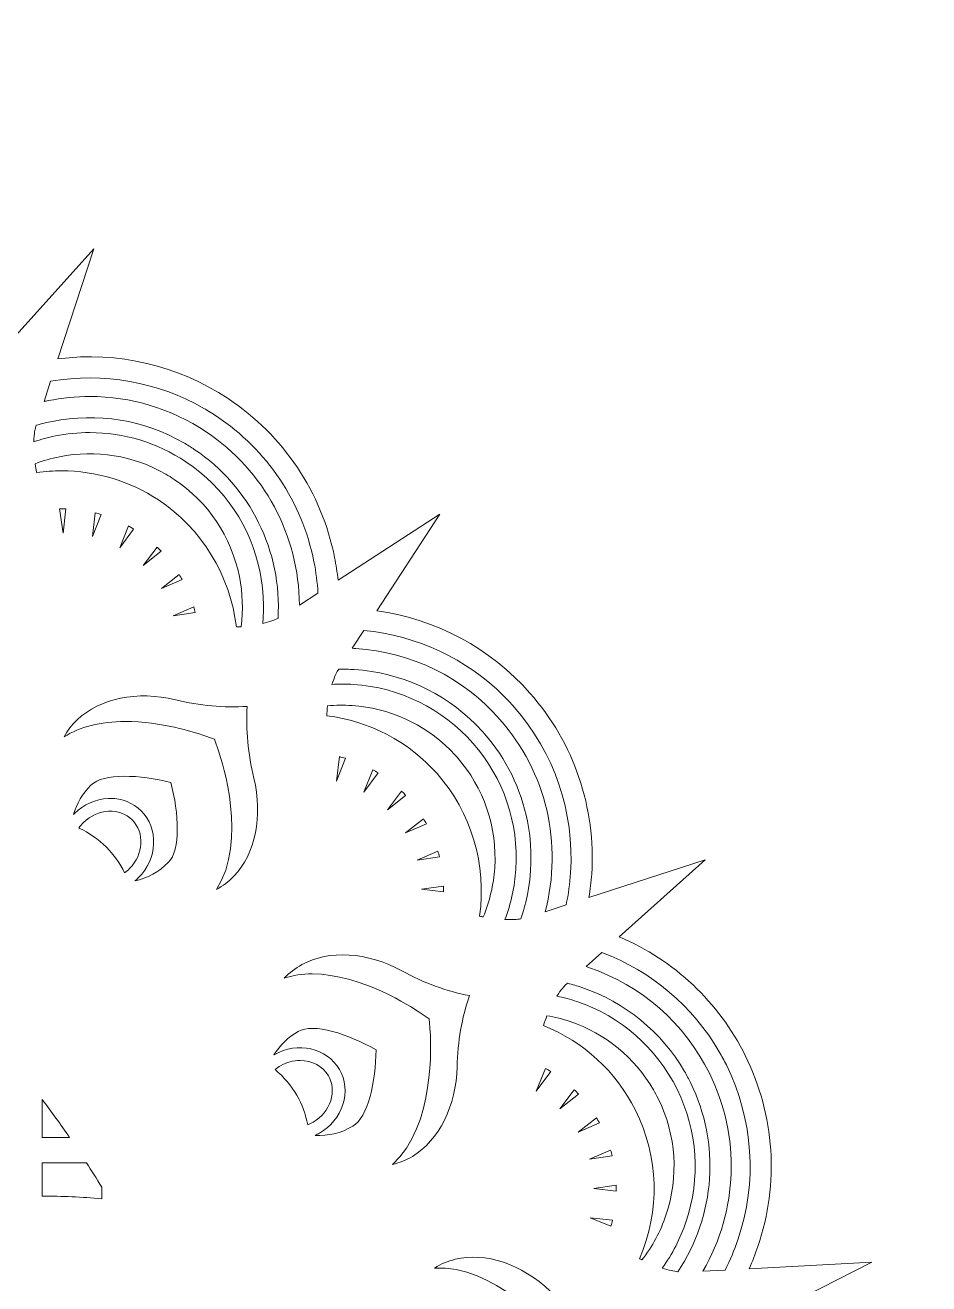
# Model space of a CAD drawing. Header units: millimetres. Extents: x 146 to 1170, y -927 to -143.
# Drawn here: x 857.5 to 960.5, y -689.3 to -545.6 of the extents above; entities that cross this region are included whole.
import ezdxf

# ---------------------------------------------------------------- set-up
doc = ezdxf.new("R2010")
doc.units = ezdxf.units.MM
doc.header["$MEASUREMENT"] = 0
doc.layers.add('Layer 1', color=7, linetype='Continuous')

msp = doc.modelspace()

# ---------------------------------------------------------------- linework, layer by layer
at = {"layer": 'Layer 1', "lineweight": 0}
for points, knots in [([(941.37, -778.97), (942.15, -778.41), (942.88, -777.83), (943.56, -777.23), (949.28, -772.21), (952.7, -765.25), (953.19, -757.65), (953.63, -750.92), (951.66, -744.26), (947.64, -738.84), (947.64, -738.84), (960.55, -736.11), (960.55, -736.11), (960.55, -736.11), (946.72, -733.18), (946.72, -733.18), (947.32, -732.45), (947.88, -731.7), (948.38, -730.95), (952.6, -724.62), (954.11, -717.01), (952.62, -709.54), (951.29, -702.91), (947.64, -696.97), (942.33, -692.77), (942.33, -692.77), (954.05, -686.81), (954.05, -686.81), (954.05, -686.81), (940.05, -687.55), (940.05, -687.55), (940.43, -686.7), (940.77, -685.84), (941.05, -685), (943.5, -677.79), (942.98, -670.05), (939.61, -663.22), (936.6, -657.13), (931.51, -652.33), (925.24, -649.66), (925.24, -649.66), (935.02, -640.86), (935.02, -640.86), (935.02, -640.86), (921.78, -645.18), (921.78, -645.18), (921.93, -644.27), (922.03, -643.37), (922.09, -642.51), (922.58, -634.91), (920.08, -627.57), (915.05, -621.85), (910.54, -616.72), (904.35, -613.39), (897.57, -612.45), (897.57, -612.45), (904.75, -601.41), (904.75, -601.41), (904.75, -601.41), (893.16, -608.95), (893.16, -608.95), (893.06, -608.06), (892.93, -607.2), (892.77, -606.38), (891.28, -598.91), (886.96, -592.47), (880.62, -588.24), (874.91, -584.43), (868.03, -582.82), (861.2, -583.7), (861.2, -583.7), (865.3, -571.13), (865.3, -571.13), (865.3, -571.13), (856.1, -581.36), (856.1, -581.36), (855.79, -580.56), (855.45, -579.79), (855.1, -579.07), (851.72, -572.24), (845.89, -567.13), (838.67, -564.69), (832.13, -562.47), (825.04, -562.72), (818.65, -565.36), (818.65, -565.36), (819.35, -552.1), (819.35, -552.1), (819.35, -552.1), (813.15, -564.31), (813.15, -564.31), (812.66, -563.64), (812.15, -563.01), (811.64, -562.43), (806.61, -556.71), (799.66, -553.29), (792.05, -552.8), (785.13, -552.35), (778.32, -554.44), (772.81, -558.68), (772.81, -558.68), (770.05, -545.61), (770.05, -545.61), (770.05, -545.61), (767.22, -558.97), (767.22, -558.97), (766.61, -558.48), (765.98, -558.03), (765.36, -557.61), (759.02, -553.39), (751.42, -551.88), (743.95, -553.37), (737.12, -554.74), (731.06, -558.54), (726.84, -564.1), (726.84, -564.1), (720.74, -552.1), (720.74, -552.1), (720.74, -552.1), (721.47, -565.72), (721.47, -565.72), (720.78, -565.43), (720.09, -565.17), (719.41, -564.94), (712.19, -562.5), (704.46, -563.01), (697.63, -566.39), (691.37, -569.48), (686.49, -574.74), (683.86, -581.22), (683.86, -581.22), (674.8, -571.14), (674.8, -571.14), (674.8, -571.14), (679.03, -584.12), (679.03, -584.12), (678.33, -584.02), (677.62, -583.95), (676.92, -583.9), (669.32, -583.41), (661.98, -585.91), (656.26, -590.94), (651, -595.56), (647.65, -601.91), (646.8, -608.86), (646.8, -608.86), (635.34, -601.41), (635.34, -601.41), (635.34, -601.41), (642.81, -612.89), (642.81, -612.89), (642.14, -612.98), (641.46, -613.09), (640.79, -613.22), (633.32, -614.71), (626.88, -619.03), (622.65, -625.37), (618.77, -631.18), (617.18, -638.19), (618.15, -645.12), (618.15, -645.12), (605.07, -640.86), (605.07, -640.86), (605.07, -640.86), (615.31, -650.06), (615.31, -650.06), (614.68, -650.32), (614.07, -650.6), (613.47, -650.89), (606.65, -654.27), (601.54, -660.1), (599.1, -667.32), (596.86, -673.93), (597.13, -681.1), (599.85, -687.54), (599.85, -687.54), (586.04, -686.81), (586.04, -686.81), (586.04, -686.81), (598.39, -693.08), (598.39, -693.08), (597.85, -693.49), (597.34, -693.91), (596.84, -694.35), (591.12, -699.38), (587.7, -706.33), (587.2, -713.94), (586.75, -720.89), (588.86, -727.72), (593.14, -733.23), (593.14, -733.23), (579.55, -736.11), (579.55, -736.11), (579.55, -736.11), (593.19, -739), (593.19, -739), (592.78, -739.53), (592.39, -740.08), (592.02, -740.63), (587.8, -746.97), (586.29, -754.57), (587.78, -762.04), (589.14, -768.85), (592.92, -774.89), (598.45, -779.1), (598.45, -779.1), (586.04, -785.42), (586.04, -785.42), (586.04, -785.42), (600.07, -784.67), (600.07, -784.67), (599.8, -785.3), (599.56, -785.94), (599.35, -786.58), (596.9, -793.8), (597.42, -801.53), (600.79, -808.36), (603.85, -814.55), (609.04, -819.39), (615.44, -822.04), (615.44, -822.04), (605.07, -831.36), (605.07, -831.36), (605.07, -831.36), (618.52, -826.98), (618.52, -826.98), (618.43, -827.68), (618.36, -828.38), (618.31, -829.07), (617.82, -836.67), (620.32, -844.01), (625.35, -849.73), (629.88, -854.89), (636.11, -858.22), (642.94, -859.15), (642.94, -859.15), (635.34, -870.81), (635.34, -870.81), (635.34, -870.81), (647.28, -863.05), (647.28, -863.05), (647.37, -863.78), (647.49, -864.5), (647.63, -865.2), (649.12, -872.67), (653.44, -879.12), (659.77, -883.34), (665.46, -887.13), (672.3, -888.75), (679.09, -887.9), (679.09, -887.9), (674.8, -901.09), (674.8, -901.09), (674.8, -901.09), (684.37, -890.43), (684.37, -890.43), (684.66, -891.16), (684.97, -891.85), (685.3, -892.52), (688.68, -899.35), (694.51, -904.45), (701.73, -906.89), (708.16, -909.07), (715.16, -908.87), (721.48, -906.33), (721.48, -906.33), (720.74, -920.12), (720.74, -920.12), (720.74, -920.12), (727.26, -907.3), (727.26, -907.3), (727.75, -907.95), (728.25, -908.58), (728.76, -909.15), (733.79, -914.87), (740.74, -918.3), (748.34, -918.79), (755.09, -919.22), (761.78, -917.24), (767.21, -913.19), (767.21, -913.19), (770.05, -926.61), (770.05, -926.61), (770.05, -926.61), (773.03, -912.5), (773.03, -912.5), (773.7, -913.03), (774.37, -913.52), (775.04, -913.97), (781.38, -918.19), (788.98, -919.7), (796.45, -918.21), (803.06, -916.89), (808.98, -913.26), (813.18, -907.97), (813.18, -907.97), (819.35, -920.12), (819.35, -920.12), (819.35, -920.12), (818.58, -905.7), (818.58, -905.7), (819.4, -906.06), (820.2, -906.38), (820.99, -906.64), (828.2, -909.09), (835.94, -908.57), (842.77, -905.2), (848.79, -902.22), (853.56, -897.2), (856.25, -891.02), (856.25, -891.02), (865.3, -901.09), (865.3, -901.09), (865.3, -901.09), (860.83, -887.38), (860.83, -887.38), (861.73, -887.52), (862.62, -887.62), (863.48, -887.68), (871.08, -888.17), (878.42, -885.67), (884.14, -880.64), (889.18, -876.22), (892.49, -870.14), (893.49, -863.49), (893.49, -863.49), (904.75, -870.81), (904.75, -870.81), (904.75, -870.81), (896.91, -858.76), (896.91, -858.76), (897.84, -858.67), (898.75, -858.53), (899.61, -858.36), (907.08, -856.87), (913.52, -852.55), (917.75, -846.22), (921.47, -840.63), (923.1, -833.91), (922.35, -827.23), (922.35, -827.23), (935.03, -831.36), (935.03, -831.36), (935.03, -831.36), (924.38, -821.79), (924.38, -821.79), (925.27, -821.46), (926.12, -821.09), (926.92, -820.69), (933.75, -817.31), (938.86, -811.48), (941.3, -804.26), (943.46, -797.9), (943.28, -790.97), (940.82, -784.71), (940.82, -784.71), (954.05, -785.42), (954.05, -785.42), (954.05, -785.42), (941.37, -778.97), (941.37, -778.97)], [0, 0, 0, 0, 1, 1, 1, 2, 2, 2, 3, 3, 3, 4, 4, 4, 5, 5, 5, 6, 6, 6, 7, 7, 7, 8, 8, 8, 9, 9, 9, 10, 10, 10, 11, 11, 11, 12, 12, 12, 13, 13, 13, 14, 14, 14, 15, 15, 15, 16, 16, 16, 17, 17, 17, 18, 18, 18, 19, 19, 19, 20, 20, 20, 21, 21, 21, 22, 22, 22, 23, 23, 23, 24, 24, 24, 25, 25, 25, 26, 26, 26, 27, 27, 27, 28, 28, 28, 29, 29, 29, 30, 30, 30, 31, 31, 31, 32, 32, 32, 33, 33, 33, 34, 34, 34, 35, 35, 35, 36, 36, 36, 37, 37, 37, 38, 38, 38, 39, 39, 39, 40, 40, 40, 41, 41, 41, 42, 42, 42, 43, 43, 43, 44, 44, 44, 45, 45, 45, 46, 46, 46, 47, 47, 47, 48, 48, 48, 49, 49, 49, 50, 50, 50, 51, 51, 51, 52, 52, 52, 53, 53, 53, 54, 54, 54, 55, 55, 55, 56, 56, 56, 57, 57, 57, 58, 58, 58, 59, 59, 59, 60, 60, 60, 61, 61, 61, 62, 62, 62, 63, 63, 63, 64, 64, 64, 65, 65, 65, 66, 66, 66, 67, 67, 67, 68, 68, 68, 69, 69, 69, 70, 70, 70, 71, 71, 71, 72, 72, 72, 73, 73, 73, 74, 74, 74, 75, 75, 75, 76, 76, 76, 77, 77, 77, 78, 78, 78, 79, 79, 79, 80, 80, 80, 81, 81, 81, 82, 82, 82, 83, 83, 83, 84, 84, 84, 85, 85, 85, 86, 86, 86, 87, 87, 87, 88, 88, 88, 89, 89, 89, 90, 90, 90, 91, 91, 91, 92, 92, 92, 93, 93, 93, 94, 94, 94, 95, 95, 95, 96, 96, 96, 97, 97, 97, 98, 98, 98, 99, 99, 99, 100, 100, 100, 101, 101, 101, 102, 102, 102, 103, 103, 103, 104, 104, 104, 105, 105, 105, 106, 106, 106, 107, 107, 107, 108, 108, 108, 109, 109, 109, 110, 110, 110, 111, 111, 111, 112, 112, 112, 113, 113, 113, 114, 114, 114, 115, 115, 115, 116, 116, 116, 117, 117, 117, 118, 118, 118, 119, 119, 119, 120, 120, 120, 120]), ([(860.37, -586.26), (866.39, -585.22), (872.59, -586.31), (877.84, -589.35), (877.84, -589.35), (877.84, -589.35), (877.84, -589.35), (878.33, -589.63), (878.82, -589.93), (879.29, -590.24), (885.09, -594.11), (889.04, -600.01), (890.41, -606.85), (890.64, -608.03), (890.8, -609.24), (890.87, -610.44), (890.87, -610.44), (888.75, -611.81), (888.75, -611.81), (888.69, -603.82), (884.74, -596.45), (878.1, -592.03), (874.11, -589.37), (869.53, -587.99), (864.85, -587.99), (863.27, -587.99), (861.68, -588.15), (860.1, -588.47), (859.94, -588.5), (859.78, -588.53), (859.62, -588.57), (859.62, -588.57), (860.37, -586.26), (860.37, -586.26)], [0, 0, 0, 0, 1, 1, 1, 2, 2, 2, 3, 3, 3, 4, 4, 4, 5, 5, 5, 6, 6, 6, 7, 7, 7, 8, 8, 8, 9, 9, 9, 10, 10, 10, 11, 11, 11, 11]), ([(858.64, -591.56), (858.64, -591.56), (858.73, -591.28), (858.73, -591.28), (859.34, -591.1), (859.96, -590.95), (860.57, -590.83), (865.71, -589.8), (871.03, -590.67), (875.55, -593.28), (875.96, -593.52), (876.37, -593.77), (876.76, -594.03), (883.13, -598.28), (886.78, -605.66), (886.31, -613.32), (885.96, -613.47), (885.36, -613.7), (884.57, -613.89), (884.75, -611.96), (884.65, -610.01), (884.27, -608.08), (883.23, -602.88), (880.23, -598.4), (875.81, -595.45), (872.51, -593.25), (868.72, -592.11), (864.84, -592.11), (863.53, -592.11), (862.22, -592.24), (860.91, -592.5), (860.08, -592.67), (859.26, -592.89), (858.44, -593.16), (858.48, -592.22), (858.62, -591.65), (858.64, -591.56)], [0, 0, 0, 0, 1, 1, 1, 2, 2, 2, 3, 3, 3, 4, 4, 4, 5, 5, 5, 6, 6, 6, 7, 7, 7, 8, 8, 8, 9, 9, 9, 10, 10, 10, 11, 11, 11, 12, 12, 12, 12]), ([(872.67, -599.8), (869.36, -597.62), (865.53, -596.48), (861.64, -596.48), (860.69, -596.48), (859.74, -596.55), (858.79, -596.69), (858.72, -596.35), (858.65, -596.02), (858.6, -595.67), (859.51, -595.32), (860.44, -595.05), (861.38, -594.87), (865.54, -594.03), (869.84, -594.74), (873.5, -596.85), (873.83, -597.04), (874.16, -597.24), (874.48, -597.46), (878.35, -600.04), (880.99, -603.98), (881.9, -608.55), (882.28, -610.45), (882.35, -612.37), (882.09, -614.27), (881.9, -614.28), (881.73, -614.29), (881.56, -614.3), (880.88, -608.43), (877.57, -603.03), (872.67, -599.8)], [0, 0, 0, 0, 1, 1, 1, 2, 2, 2, 3, 3, 3, 4, 4, 4, 5, 5, 5, 6, 6, 6, 7, 7, 7, 8, 8, 8, 9, 9, 9, 10, 10, 10, 10]), ([(861.39, -600.81), (861.63, -600.81), (861.88, -600.81), (862.12, -600.81), (862.12, -600.81), (861.79, -603.59), (861.79, -603.59), (861.79, -603.59), (861.39, -600.81), (861.39, -600.81)], [0, 0, 0, 0, 1, 1, 1, 2, 2, 2, 3, 3, 3, 3]), ([(866.14, -601.47), (866.14, -601.47), (865.13, -603.99), (865.13, -603.99), (865.13, -603.99), (865.46, -601.28), (865.46, -601.28), (865.68, -601.33), (865.91, -601.4), (866.14, -601.47)], [0, 0, 0, 0, 1, 1, 1, 2, 2, 2, 3, 3, 3, 3]), ([(869.84, -603.12), (869.84, -603.12), (868.25, -605.25), (868.25, -605.25), (868.25, -605.25), (869.24, -602.77), (869.24, -602.77), (869.32, -602.82), (869.4, -602.86), (869.48, -602.91), (869.6, -602.98), (869.72, -603.05), (869.84, -603.12)], [0, 0, 0, 0, 1, 1, 1, 2, 2, 2, 3, 3, 3, 4, 4, 4, 4]), ([(872.99, -605.66), (872.99, -605.66), (870.94, -607.27), (870.94, -607.27), (870.94, -607.27), (872.51, -605.18), (872.51, -605.18), (872.67, -605.34), (872.83, -605.5), (872.99, -605.66)], [0, 0, 0, 0, 1, 1, 1, 2, 2, 2, 3, 3, 3, 3]), ([(873.02, -609.91), (873.02, -609.91), (875.04, -608.32), (875.04, -608.32), (875.16, -608.51), (875.27, -608.71), (875.38, -608.9), (875.38, -608.9), (873.02, -609.91), (873.02, -609.91)], [0, 0, 0, 0, 1, 1, 1, 2, 2, 2, 3, 3, 3, 3]), ([(876.69, -612.01), (876.75, -612.22), (876.81, -612.43), (876.87, -612.65), (876.87, -612.65), (874.34, -613.01), (874.34, -613.01), (874.34, -613.01), (876.69, -612.01), (876.69, -612.01)], [0, 0, 0, 0, 1, 1, 1, 2, 2, 2, 3, 3, 3, 3]), ([(896.1, -614.7), (902.15, -615.28), (907.81, -617.93), (912.08, -622.19), (912.48, -622.6), (912.87, -623.01), (913.24, -623.44), (917.84, -628.68), (920.13, -635.4), (919.68, -642.36), (919.6, -643.58), (919.44, -644.81), (919.18, -646.02), (919.18, -646.02), (916.78, -646.81), (916.78, -646.81), (918.83, -639.05), (916.92, -630.87), (911.63, -624.85), (907.41, -620.04), (901.56, -617.17), (895.17, -616.75), (895.04, -616.74), (894.91, -616.74), (894.78, -616.73), (894.78, -616.73), (896.1, -614.7), (896.1, -614.7)], [0, 0, 0, 0, 1, 1, 1, 2, 2, 2, 3, 3, 3, 4, 4, 4, 5, 5, 5, 6, 6, 6, 7, 7, 7, 8, 8, 8, 9, 9, 9, 9]), ([(893.05, -619.4), (893.05, -619.4), (893.23, -619.12), (893.23, -619.12), (893.84, -619.11), (894.44, -619.12), (895.01, -619.16), (900.24, -619.5), (905.16, -621.71), (908.85, -625.41), (909.18, -625.74), (909.51, -626.09), (909.82, -626.44), (914.89, -632.21), (916.5, -640.31), (914.02, -647.61), (913.6, -647.67), (912.98, -647.72), (912.2, -647.7), (912.89, -645.86), (913.31, -643.93), (913.43, -641.95), (913.78, -636.66), (912.04, -631.55), (908.54, -627.57), (905.04, -623.59), (900.19, -621.2), (894.9, -620.86), (894.1, -620.81), (893.28, -620.81), (892.46, -620.86), (892.73, -619.99), (893, -619.48), (893.05, -619.4)], [0, 0, 0, 0, 1, 1, 1, 2, 2, 2, 3, 3, 3, 4, 4, 4, 5, 5, 5, 6, 6, 6, 7, 7, 7, 8, 8, 8, 9, 9, 9, 10, 10, 10, 11, 11, 11, 11]), ([(881.27, -642.75), (880.69, -643.35), (880.03, -643.85), (879.28, -644.26), (882.88, -638.74), (879.92, -629.61), (879.55, -628.54), (879.55, -628.54), (879.05, -627.1), (879.05, -627.1), (879.05, -627.1), (877.61, -626.6), (877.61, -626.6), (876.87, -626.35), (872.99, -625.09), (868.88, -625.09), (866.05, -625.09), (863.71, -625.68), (861.91, -626.85), (862.3, -626.13), (862.79, -625.49), (863.37, -624.93), (863.37, -624.93), (863.41, -624.89), (863.41, -624.89), (865.98, -622.43), (870.27, -621.56), (874.61, -622.61), (877.39, -623.29), (880.15, -623.54), (882.8, -623.36), (882.62, -626.01), (882.87, -628.76), (883.55, -631.55), (884.6, -635.89), (883.73, -640.18), (881.27, -642.75)], [0, 0, 0, 0, 1, 1, 1, 2, 2, 2, 3, 3, 3, 4, 4, 4, 5, 5, 5, 6, 6, 6, 7, 7, 7, 8, 8, 8, 9, 9, 9, 10, 10, 10, 11, 11, 11, 12, 12, 12, 12]), ([(891.95, -623.31), (892.89, -623.22), (893.83, -623.21), (894.75, -623.27), (898.98, -623.54), (902.95, -625.33), (905.94, -628.32), (906.21, -628.59), (906.47, -628.87), (906.73, -629.16), (909.8, -632.66), (911.33, -637.15), (911.03, -641.8), (910.9, -643.73), (910.46, -645.61), (909.72, -647.4), (909.57, -647.37), (909.43, -647.34), (909.3, -647.31), (910.15, -641.48), (908.35, -635.42), (904.46, -631.04), (901.19, -627.36), (896.73, -625.03), (891.87, -624.44), (891.88, -624.07), (891.91, -623.69), (891.95, -623.31)], [0, 0, 0, 0, 1, 1, 1, 2, 2, 2, 3, 3, 3, 4, 4, 4, 5, 5, 5, 6, 6, 6, 7, 7, 7, 8, 8, 8, 9, 9, 9, 9]), ([(892.97, -631.88), (892.97, -631.88), (893.31, -629.1), (893.31, -629.1), (893.54, -629.16), (893.78, -629.22), (894.01, -629.29), (894.01, -629.29), (892.97, -631.88), (892.97, -631.88)], [0, 0, 0, 0, 1, 1, 1, 2, 2, 2, 3, 3, 3, 3]), ([(896.09, -633.14), (896.09, -633.14), (897.11, -630.6), (897.11, -630.6), (897.32, -630.71), (897.52, -630.83), (897.73, -630.96), (897.73, -630.96), (896.09, -633.14), (896.09, -633.14)], [0, 0, 0, 0, 1, 1, 1, 2, 2, 2, 3, 3, 3, 3]), ([(873.79, -641.19), (872.72, -642.26), (871.39, -642.99), (869.97, -643.29), (870.12, -643.17), (870.26, -643.04), (870.4, -642.91), (871.45, -641.85), (872.06, -640.48), (872.12, -639.05), (872.18, -637.61), (871.68, -636.27), (870.7, -635.3), (869.78, -634.37), (868.53, -633.87), (867.18, -633.87), (867.1, -633.87), (867.01, -633.87), (866.93, -633.87), (865.5, -633.94), (864.14, -634.55), (863.09, -635.6), (863.05, -635.64), (863.02, -635.67), (862.98, -635.71), (863.34, -634.47), (864.02, -633.31), (864.96, -632.36), (866.41, -630.92), (870.57, -631.17), (874.09, -632.06), (874.99, -635.58), (875.24, -639.74), (873.79, -641.19)], [0, 0, 0, 0, 1, 1, 1, 2, 2, 2, 3, 3, 3, 4, 4, 4, 5, 5, 5, 6, 6, 6, 7, 7, 7, 8, 8, 8, 9, 9, 9, 10, 10, 10, 11, 11, 11, 11]), ([(898.78, -635.16), (898.78, -635.16), (900.38, -633.03), (900.38, -633.03), (900.45, -633.09), (900.51, -633.15), (900.58, -633.21), (900.68, -633.31), (900.77, -633.42), (900.87, -633.52), (900.87, -633.52), (898.78, -635.16), (898.78, -635.16)], [0, 0, 0, 0, 1, 1, 1, 2, 2, 2, 3, 3, 3, 4, 4, 4, 4]), ([(869.37, -641.88), (869.2, -642.05), (869.01, -642.21), (868.8, -642.36), (868.27, -641.27), (867.57, -640.28), (866.73, -639.43), (865.82, -638.53), (864.77, -637.8), (863.59, -637.26), (863.75, -637.03), (863.93, -636.82), (864.12, -636.63), (864.91, -635.84), (865.93, -635.37), (866.99, -635.32), (868.03, -635.27), (868.99, -635.63), (869.67, -636.32), (871.12, -637.77), (870.99, -640.26), (869.37, -641.88)], [0, 0, 0, 0, 1, 1, 1, 2, 2, 2, 3, 3, 3, 4, 4, 4, 5, 5, 5, 6, 6, 6, 7, 7, 7, 7]), ([(900.86, -637.8), (900.86, -637.8), (902.91, -636.19), (902.91, -636.19), (903.03, -636.39), (903.14, -636.58), (903.25, -636.78), (903.25, -636.78), (900.86, -637.8), (900.86, -637.8)], [0, 0, 0, 0, 1, 1, 1, 2, 2, 2, 3, 3, 3, 3]), ([(902.18, -640.9), (902.18, -640.9), (904.55, -639.89), (904.55, -639.89), (904.61, -640.1), (904.67, -640.32), (904.72, -640.54), (904.72, -640.54), (902.18, -640.9), (902.18, -640.9)], [0, 0, 0, 0, 1, 1, 1, 2, 2, 2, 3, 3, 3, 3]), ([(905.18, -643.87), (905.19, -644.09), (905.19, -644.31), (905.19, -644.54), (905.19, -644.54), (902.66, -644.23), (902.66, -644.23), (902.66, -644.23), (905.18, -643.87), (905.18, -643.87)], [0, 0, 0, 0, 1, 1, 1, 2, 2, 2, 3, 3, 3, 3]), ([(900.42, -653.54), (902.94, -654.92), (905.54, -655.87), (908.14, -656.38), (907.28, -658.89), (906.81, -661.62), (906.74, -664.49), (906.64, -668.95), (904.68, -672.87), (901.64, -674.72), (900.94, -675.14), (900.18, -675.45), (899.37, -675.65), (904.25, -671.25), (903.75, -661.69), (903.67, -660.56), (903.67, -660.56), (903.57, -659.04), (903.57, -659.04), (903.57, -659.04), (902.3, -658.19), (902.3, -658.19), (901.65, -657.75), (895.77, -653.9), (890.22, -653.9), (889.07, -653.9), (888, -654.06), (887.03, -654.39), (887.62, -653.76), (888.28, -653.25), (889.02, -652.84), (892.13, -651.13), (896.5, -651.4), (900.42, -653.54)], [0, 0, 0, 0, 1, 1, 1, 2, 2, 2, 3, 3, 3, 4, 4, 4, 5, 5, 5, 6, 6, 6, 7, 7, 7, 8, 8, 8, 9, 9, 9, 10, 10, 10, 11, 11, 11, 11]), ([(923.25, -651.45), (928.89, -653.58), (933.65, -657.6), (936.64, -662.79), (936.92, -663.27), (937.19, -663.78), (937.45, -664.29), (940.54, -670.54), (941.01, -677.62), (938.77, -684.23), (938.37, -685.41), (937.88, -686.57), (937.31, -687.7), (937.31, -687.7), (934.78, -687.83), (934.78, -687.83), (938.8, -680.86), (939.09, -672.44), (935.52, -665.24), (932.69, -659.5), (927.79, -655.21), (921.72, -653.15), (921.63, -653.12), (921.54, -653.09), (921.45, -653.06), (921.45, -653.06), (923.25, -651.45), (923.25, -651.45)], [0, 0, 0, 0, 1, 1, 1, 2, 2, 2, 3, 3, 3, 4, 4, 4, 5, 5, 5, 6, 6, 6, 7, 7, 7, 8, 8, 8, 9, 9, 9, 9]), ([(932.69, -665.05), (932.93, -665.46), (933.15, -665.88), (933.36, -666.31), (936.78, -673.21), (936.22, -681.47), (931.91, -687.89), (931.49, -687.83), (930.88, -687.72), (930.13, -687.49), (931.29, -685.88), (932.2, -684.11), (932.84, -682.22), (934.54, -677.2), (934.18, -671.82), (931.83, -667.06), (929.48, -662.31), (925.42, -658.75), (920.4, -657.05), (919.66, -656.8), (918.9, -656.6), (918.12, -656.43), (918.62, -655.66), (919, -655.27), (919.04, -655.23), (919.04, -655.23), (919.34, -654.96), (919.34, -654.96), (919.91, -655.11), (920.44, -655.26), (920.95, -655.44), (925.91, -657.12), (930.08, -660.53), (932.69, -665.05)], [0, 0, 0, 0, 1, 1, 1, 2, 2, 2, 3, 3, 3, 4, 4, 4, 5, 5, 5, 6, 6, 6, 7, 7, 7, 8, 8, 8, 9, 9, 9, 10, 10, 10, 11, 11, 11, 11]), ([(927.82, -686.54), (927.73, -686.5), (927.64, -686.45), (927.55, -686.4), (929.92, -680.94), (929.75, -674.77), (927.08, -669.44), (924.87, -665.04), (921.16, -661.62), (916.6, -659.8), (916.71, -659.42), (916.84, -659.04), (916.99, -658.67), (917.89, -658.82), (918.78, -659.05), (919.63, -659.34), (923.64, -660.7), (927.02, -663.46), (929.13, -667.12), (929.32, -667.44), (929.5, -667.78), (929.67, -668.13), (931.74, -672.31), (932.05, -677.04), (930.56, -681.45), (929.94, -683.29), (929.02, -685), (927.82, -686.54)], [0, 0, 0, 0, 1, 1, 1, 2, 2, 2, 3, 3, 3, 4, 4, 4, 5, 5, 5, 6, 6, 6, 7, 7, 7, 8, 8, 8, 9, 9, 9, 9]), ([(888.59, -660.48), (890.37, -659.45), (894.31, -660.77), (897.49, -662.55), (897.44, -666.19), (896.61, -670.26), (894.83, -671.29), (893.5, -672.06), (892, -672.42), (890.54, -672.33), (890.71, -672.25), (890.88, -672.17), (891.04, -672.07), (892.33, -671.33), (893.27, -670.17), (893.71, -668.81), (894.15, -667.43), (894.01, -666), (893.31, -664.8), (891.89, -662.33), (888.55, -661.58), (885.88, -663.12), (885.87, -663.13), (885.86, -663.13), (885.85, -663.14), (886.51, -662.06), (887.46, -661.13), (888.59, -660.48)], [0, 0, 0, 0, 1, 1, 1, 2, 2, 2, 3, 3, 3, 4, 4, 4, 5, 5, 5, 6, 6, 6, 7, 7, 7, 8, 8, 8, 9, 9, 9, 9]), ([(885.97, -664.82), (886.17, -664.65), (886.39, -664.51), (886.6, -664.38), (887.29, -663.98), (888.07, -663.77), (888.84, -663.77), (890.22, -663.77), (891.42, -664.43), (892.05, -665.52), (892.54, -666.37), (892.64, -667.38), (892.32, -668.37), (892, -669.39), (891.29, -670.25), (890.32, -670.81), (890.13, -670.92), (889.92, -671.02), (889.71, -671.11), (889.48, -669.92), (889.05, -668.79), (888.45, -667.75), (888.45, -667.75), (888.45, -667.75), (888.45, -667.75), (887.81, -666.63), (886.98, -665.65), (885.97, -664.82)], [0, 0, 0, 0, 1, 1, 1, 2, 2, 2, 3, 3, 3, 4, 4, 4, 5, 5, 5, 6, 6, 6, 7, 7, 7, 8, 8, 8, 9, 9, 9, 9]), ([(916.81, -664.68), (917.02, -664.8), (917.24, -664.92), (917.44, -665.05), (917.44, -665.05), (915.77, -667.29), (915.77, -667.29), (915.77, -667.29), (916.81, -664.68), (916.81, -664.68)], [0, 0, 0, 0, 1, 1, 1, 2, 2, 2, 3, 3, 3, 3]), ([(918.46, -669.31), (918.46, -669.31), (920.1, -667.12), (920.1, -667.12), (920.27, -667.28), (920.44, -667.45), (920.6, -667.62), (920.6, -667.62), (918.46, -669.31), (918.46, -669.31)], [0, 0, 0, 0, 1, 1, 1, 2, 2, 2, 3, 3, 3, 3]), ([(859.41, -672.55), (859.41, -672.55), (859.41, -668.24), (859.41, -668.24), (860.47, -669.64), (861.51, -671.08), (862.52, -672.55), (862.52, -672.55), (859.41, -672.55), (859.41, -672.55)], [0, 0, 0, 0, 1, 1, 1, 2, 2, 2, 3, 3, 3, 3]), ([(922.63, -670.31), (922.68, -670.39), (922.72, -670.46), (922.77, -670.54), (922.84, -670.66), (922.91, -670.79), (922.98, -670.91), (922.98, -670.91), (920.53, -671.95), (920.53, -671.95), (920.53, -671.95), (922.63, -670.31), (922.63, -670.31)], [0, 0, 0, 0, 1, 1, 1, 2, 2, 2, 3, 3, 3, 4, 4, 4, 4]), ([(924.25, -674.02), (924.32, -674.24), (924.38, -674.46), (924.43, -674.68), (924.43, -674.68), (921.86, -675.05), (921.86, -675.05), (921.86, -675.05), (924.25, -674.02), (924.25, -674.02)], [0, 0, 0, 0, 1, 1, 1, 2, 2, 2, 3, 3, 3, 3]), ([(864.47, -675.46), (865.04, -676.35), (865.62, -677.28), (866.2, -678.24), (866.2, -678.24), (866.2, -679.56), (866.2, -679.56), (863.94, -679.37), (861.65, -679.26), (859.41, -679.25), (859.41, -679.25), (859.41, -675.46), (859.41, -675.46), (859.41, -675.46), (864.47, -675.46), (864.47, -675.46)], [0, 0, 0, 0, 1, 1, 1, 2, 2, 2, 3, 3, 3, 4, 4, 4, 5, 5, 5, 5]), ([(924.88, -678.02), (924.88, -678.24), (924.88, -678.46), (924.88, -678.69), (924.88, -678.69), (922.33, -678.38), (922.33, -678.38), (922.33, -678.38), (924.88, -678.02), (924.88, -678.02)], [0, 0, 0, 0, 1, 1, 1, 2, 2, 2, 3, 3, 3, 3]), ([(924.46, -682.02), (924.41, -682.24), (924.35, -682.46), (924.29, -682.67), (924.29, -682.67), (921.93, -681.72), (921.93, -681.72), (921.93, -681.72), (924.46, -682.02), (924.46, -682.02)], [0, 0, 0, 0, 1, 1, 1, 2, 2, 2, 3, 3, 3, 3]), ([(917.35, -690.1), (919.43, -692.08), (921.69, -693.67), (924.07, -694.84), (922.59, -697.04), (921.43, -699.56), (920.62, -702.31), (919.37, -706.59), (916.46, -709.87), (913.05, -710.87), (912.28, -711.09), (911.48, -711.2), (910.65, -711.18), (916.48, -708.18), (918.47, -698.84), (918.68, -697.73), (918.68, -697.73), (918.98, -696.24), (918.98, -696.24), (918.98, -696.24), (917.98, -695.09), (917.98, -695.09), (917.23, -694.23), (910.78, -687.05), (904.17, -687.47), (904.9, -687.01), (905.69, -686.67), (906.51, -686.47), (909.97, -685.63), (914.12, -687.01), (917.35, -690.1)], [0, 0, 0, 0, 1, 1, 1, 2, 2, 2, 3, 3, 3, 4, 4, 4, 5, 5, 5, 6, 6, 6, 7, 7, 7, 8, 8, 8, 9, 9, 9, 10, 10, 10, 10])]:
    msp.add_open_spline(points, degree=3, knots=knots, dxfattribs=at)

doc.saveas('drawing.dxf')
